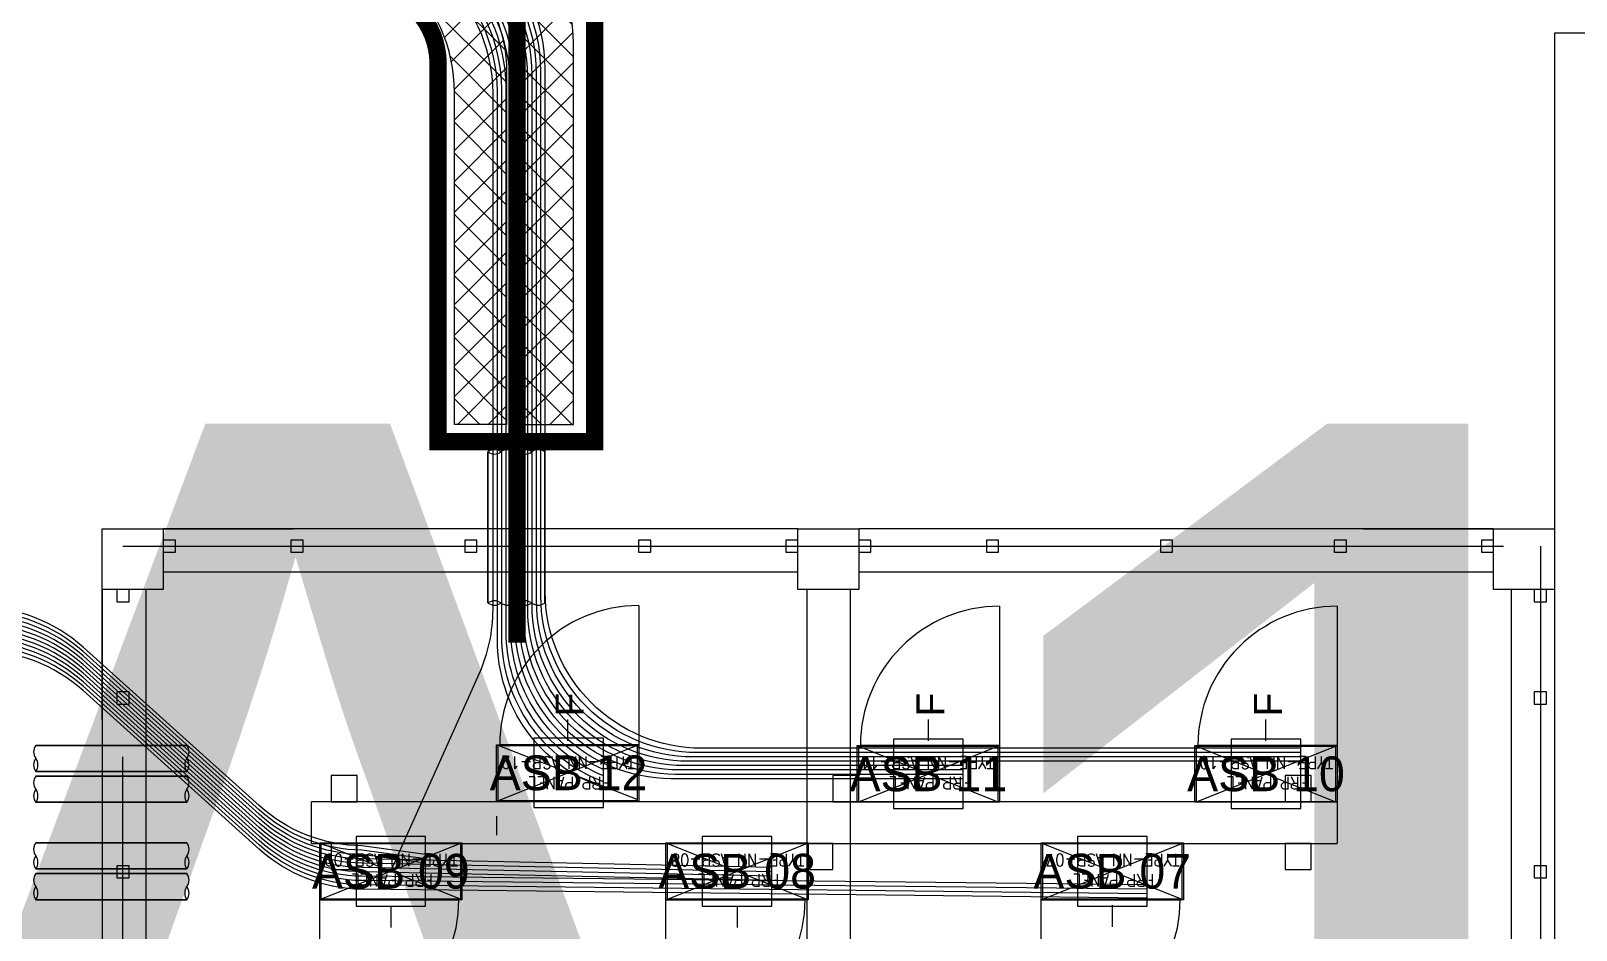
# Model space of a CAD drawing. Header units: metres. Extents: x 529524 to 529977, y 2674144 to 2674419.
# Drawn here: x 529739.18 to 529748.06, y 2674301.39 to 2674306.56 of the extents above; entities that cross this region are included whole.
import ezdxf
from ezdxf.enums import TextEntityAlignment as Align

# ---------------------------------------------------------------- set-up
doc = ezdxf.new("R2010")
doc.units = ezdxf.units.M
for name, pattern in [('DASHED', [0.75, 0.5, -0.25]), ('DASHED2', [0.375, 0.25, -0.125]), ('HIDDEN', [0.375, 0.25, -0.125]), ('PHANTOM', [63.5, 31.75, -6.35, 6.35, -6.35, 6.35, -6.35])]:
    doc.linetypes.add(name, pattern=pattern)
for name, color, linetype in [('1', 5, 'Continuous'), ('300mm Hume Pipe', 74, 'Continuous'), ('Excavation', 7, 'Continuous'), ('IDT', 7, 'Continuous'), ('LT Cable(AG) INV to LT Panel BL-14', 2, 'Continuous'), ('MMS Block Numbering', 7, 'Continuous'), ('Trench (AC)-BL14', 14, 'Continuous')]:
    doc.layers.add(name, color=color, linetype=linetype)
doc.styles.add('Adani Regular', font='Adani Regular.ttf')
doc.styles.add('Arial', font='arial.ttf')
doc.styles.add('RomanS', font='romans.shx')
doc.styles.get("Standard").update_dxf_attribs({"font": 'Adani Regular.ttf'})
doc.linetypes.add('FOUNDATION LAYOUT$0$FENCELINE1', pattern='A,6.35,-2.54,[133,ltypeshp.shx,S=2.54,R=0,X=-2.54,Y=0],-2.54,25.4', length=36.83)

# ---------------------------------------------------------------- blocks, each defined once
blk = doc.blocks.new('ASB')
at = {"layer": '1', "color": 5}
blk.add_lwpolyline([(-0.2, -0.2), (0.2, -0.2), (0.2, 0.2), (-0.2, 0.2)], close=True, dxfattribs=at)
at = {"layer": '1', "color": 7}
blk.add_attdef('ID', text='', height=0.2, dxfattribs=at).set_placement((0, 0), align=Align.MIDDLE_CENTER)
blk = doc.blocks.new('IDT')
at = {"layer": 'IDT', "color": 8, "linetype": 'PHANTOM', "ltscale": 0.25}
for p, q in [((33.7831, 18.3103), (33.7831, 9.1603)), ((25.6331, 9.1603), (25.6331, 16.0353)), ((33.7831, 9.1603), (25.6331, 9.1603))]:
    blk.add_line(p, q, dxfattribs=at)
at = {"layer": 'IDT', "color": 8}
for p, q in [((25.552, 9.4101), (25.552, 12.0601)), ((25.802, 9.4101), (25.802, 12.0601)), ((29.602, 9.4101), (29.602, 12.0601)), ((29.852, 9.4101), (29.852, 12.0601)), ((33.652, 9.4101), (33.652, 12.0601)), ((33.902, 9.4101), (33.902, 12.0601)), ((27.686, 11.1932), (28.504, 11.1932)), ((27.686, 10.8662), (27.686, 11.1932)), ((27.695, 10.8697), (27.695, 11.1897)), ((27.695, 11.1897), (28.495, 11.1897)), ((28.495, 11.1897), (27.695, 10.8697)), ((28.495, 10.8697), (27.695, 11.1897)), ((28.495, 11.1897), (28.495, 10.8697)), ((28.504, 11.1932), (28.504, 10.8662)), ((29.843, 11.1932), (30.661, 11.1932)), ((29.843, 10.8662), (29.843, 11.1932)), ((29.852, 10.8697), (29.852, 11.1897)), ((29.852, 11.1897), (30.652, 11.1897)), ((30.652, 11.1897), (29.852, 10.8697)), ((30.652, 10.8697), (29.852, 11.1897)), ((30.652, 11.1897), (30.652, 10.8697)), ((30.661, 11.1932), (30.661, 10.8662)), ((31.8339, 11.1932), (32.6519, 11.1932)), ((31.8339, 10.8662), (31.8339, 11.1932)), ((31.8429, 10.8697), (31.8429, 11.1897)), ((31.8429, 11.1897), (32.6429, 11.1897)), ((31.8429, 10.8697), (32.6429, 11.1897)), ((31.8429, 11.1897), (32.6429, 10.8697)), ((32.6429, 11.1897), (32.6429, 10.8697)), ((32.6519, 11.1932), (32.6519, 10.8662)), ((25.5981, 11.0685), (25.5981, 10.9985)), ((25.6681, 11.0685), (25.5981, 11.0685)), ((25.6681, 10.9985), (25.6681, 11.0685)), ((26.951, 11.0197), (26.951, 10.8697)), ((27.101, 11.0197), (26.951, 11.0197)), ((27.101, 10.8697), (27.101, 11.0197)), ((29.702, 11.0197), (29.702, 10.8697)), ((29.852, 11.0197), (29.702, 11.0197)), ((29.852, 10.8697), (29.852, 11.0197)), ((32.4369, 11.0197), (32.4369, 10.8697)), ((32.5869, 11.0197), (32.4369, 11.0197)), ((32.5869, 10.8697), (32.5869, 11.0197)), ((33.7481, 11.0685), (33.7481, 10.9985)), ((33.8181, 11.0685), (33.7481, 11.0685)), ((33.8181, 10.9985), (33.8181, 11.0685)), ((25.5981, 10.9985), (25.6681, 10.9985)), ((33.7481, 10.9985), (33.8181, 10.9985)), ((32.6992, 10.8697), (26.802, 10.8697)), ((26.951, 10.8697), (27.101, 10.8697)), ((28.504, 10.8662), (27.686, 10.8662)), ((28.495, 10.8697), (27.695, 10.8697)), ((29.702, 10.8697), (29.852, 10.8697)), ((30.661, 10.8662), (29.843, 10.8662)), ((30.652, 10.8697), (29.852, 10.8697)), ((32.6519, 10.8662), (31.8339, 10.8662)), ((32.6429, 10.8697), (31.8429, 10.8697)), ((32.4369, 10.8697), (32.5869, 10.8697)), ((32.6993, 10.8697), (32.6993, 10.6297)), ((31.6352, 10.7124), (31.6352, 10.8226)), ((26.802, 10.6332), (27.62, 10.6332)), ((26.802, 10.3062), (26.802, 10.6332)), ((26.802, 10.6297), (32.6992, 10.6297)), ((26.811, 10.3097), (26.811, 10.6297)), ((26.811, 10.6297), (27.611, 10.6297)), ((27.611, 10.6297), (26.811, 10.3097)), ((27.611, 10.3097), (26.811, 10.6297)), ((26.951, 10.6297), (26.951, 10.6297)), ((26.951, 10.6297), (26.951, 10.4797)), ((27.101, 10.6297), (26.951, 10.6297)), ((27.101, 10.4797), (27.101, 10.6297)), ((27.611, 10.6297), (27.611, 10.3097)), ((27.62, 10.6332), (27.62, 10.3062)), ((28.743, 10.6332), (29.561, 10.6332)), ((28.743, 10.3062), (28.743, 10.6332)), ((28.752, 10.3097), (28.752, 10.6297)), ((28.752, 10.6297), (29.552, 10.6297)), ((29.552, 10.6297), (28.752, 10.3097)), ((29.552, 10.3097), (28.752, 10.6297)), ((29.552, 10.6297), (29.552, 10.3097)), ((29.552, 10.6297), (29.552, 10.4797)), ((29.702, 10.6297), (29.552, 10.6297)), ((29.561, 10.6332), (29.561, 10.3062)), ((29.702, 10.4797), (29.702, 10.6297)), ((30.817, 10.6293), (31.635, 10.6293)), ((30.817, 10.3023), (30.817, 10.6293)), ((30.826, 10.3058), (30.826, 10.6258)), ((30.826, 10.6258), (31.626, 10.6258)), ((30.826, 10.3058), (31.626, 10.6258)), ((30.826, 10.618), (31.626, 10.3058)), ((31.626, 10.6258), (31.626, 10.3058)), ((31.635, 10.6293), (31.635, 10.3023)), ((32.4369, 10.6297), (32.4369, 10.4797)), ((32.5869, 10.6297), (32.4369, 10.6297)), ((32.5869, 10.4797), (32.5869, 10.6297)), ((26.951, 10.4797), (27.101, 10.4797)), ((29.552, 10.4797), (29.702, 10.4797)), ((32.4369, 10.4797), (32.5869, 10.4797)), ((27.611, 10.3097), (26.811, 10.3097)), ((29.552, 10.3097), (28.752, 10.3097)), ((27.62, 10.3062), (26.802, 10.3062)), ((29.561, 10.3062), (28.743, 10.3062)), ((31.635, 10.3023), (30.817, 10.3023)), ((31.626, 10.3058), (30.826, 10.3058)), ((25.5981, 10.0685), (25.5981, 9.9985)), ((25.6681, 10.0685), (25.5981, 10.0685)), ((25.6681, 9.9985), (25.6681, 10.0685)), ((33.7481, 10.0685), (33.7481, 9.9985)), ((33.8181, 10.0685), (33.7481, 10.0685)), ((33.8181, 9.9985), (33.8181, 10.0685)), ((25.5981, 9.9985), (25.6681, 9.9985)), ((33.7481, 9.9985), (33.8181, 9.9985)), ((25.5981, 9.4801), (25.5981, 9.4101)), ((25.6681, 9.4801), (25.5981, 9.4801)), ((25.6681, 9.4101), (25.6681, 9.4801)), ((33.7481, 9.4801), (33.7481, 9.4101)), ((33.8181, 9.4801), (33.7481, 9.4801)), ((33.8181, 9.4101), (33.8181, 9.4801)), ((25.552, 9.0601), (25.552, 9.4101)), ((25.552, 9.4101), (25.902, 9.4101)), ((25.5981, 9.4101), (25.6681, 9.4101)), ((25.902, 9.4101), (25.902, 9.0601)), ((29.552, 9.0601), (29.552, 9.4101)), ((29.552, 9.4101), (29.902, 9.4101)), ((29.902, 9.4101), (29.902, 9.0601)), ((33.552, 9.0601), (33.552, 9.4101)), ((33.552, 9.4101), (33.902, 9.4101)), ((33.7481, 9.4101), (33.8181, 9.4101)), ((33.902, 9.4101), (33.902, 9.0601)), ((25.902, 9.3101), (29.552, 9.3101)), ((29.902, 9.3101), (33.552, 9.3101)), ((25.902, 9.1953), (25.902, 9.1253)), ((25.972, 9.1953), (25.902, 9.1953)), ((25.972, 9.1253), (25.972, 9.1953)), ((26.7481, 9.1953), (26.7481, 9.1253)), ((26.8181, 9.1953), (26.7481, 9.1953)), ((26.8181, 9.1253), (26.8181, 9.1953)), ((27.7481, 9.1953), (27.7481, 9.1253)), ((27.8181, 9.1953), (27.7481, 9.1953)), ((27.8181, 9.1253), (27.8181, 9.1953)), ((28.7481, 9.1953), (28.7481, 9.1253)), ((28.8181, 9.1953), (28.7481, 9.1953)), ((28.8181, 9.1253), (28.8181, 9.1953)), ((29.4822, 9.1953), (29.4822, 9.1253)), ((29.5522, 9.1953), (29.4822, 9.1953)), ((29.5522, 9.1253), (29.5522, 9.1953)), ((29.902, 9.1953), (29.902, 9.1253)), ((29.972, 9.1953), (29.902, 9.1953)), ((29.972, 9.1253), (29.972, 9.1953)), ((30.7481, 9.1953), (30.7481, 9.1253)), ((30.8181, 9.1953), (30.7481, 9.1953)), ((30.8181, 9.1253), (30.8181, 9.1953)), ((31.7481, 9.1953), (31.7481, 9.1253)), ((31.8181, 9.1953), (31.7481, 9.1953)), ((31.8181, 9.1253), (31.8181, 9.1953)), ((32.7481, 9.1953), (32.7481, 9.1253)), ((32.8181, 9.1953), (32.7481, 9.1953)), ((32.8181, 9.1253), (32.8181, 9.1953)), ((33.482, 9.1953), (33.482, 9.1253)), ((33.552, 9.1953), (33.482, 9.1953)), ((33.552, 9.1253), (33.552, 9.1953)), ((25.902, 9.1253), (25.972, 9.1253)), ((26.7481, 9.1253), (26.8181, 9.1253)), ((27.7481, 9.1253), (27.8181, 9.1253)), ((28.7481, 9.1253), (28.8181, 9.1253)), ((29.4822, 9.1253), (29.5522, 9.1253)), ((29.902, 9.1253), (29.972, 9.1253)), ((30.7481, 9.1253), (30.8181, 9.1253)), ((31.7481, 9.1253), (31.8181, 9.1253)), ((32.7481, 9.1253), (32.8181, 9.1253)), ((33.482, 9.1253), (33.552, 9.1253)), ((25.902, 9.0601), (25.552, 9.0601)), ((25.902, 9.0601), (29.552, 9.0601)), ((29.902, 9.0601), (29.552, 9.0601)), ((29.902, 9.0601), (33.552, 9.0601)), ((33.902, 9.0601), (33.552, 9.0601))]:
    blk.add_line(p, q, dxfattribs=at)
at = {"layer": 'IDT', "color": 8, "linetype": 'DASHED', "ltscale": 5}
for p, q in [((28.504, 11.9932), (28.504, 11.1932)), ((30.661, 11.9932), (30.661, 11.1932)), ((32.6519, 11.9932), (32.6519, 11.1932)), ((28.4602, 11.1932), (27.704, 11.1932)), ((28.504, 11.1932), (28.4602, 11.1932)), ((30.6172, 11.1932), (29.861, 11.1932)), ((30.661, 11.1932), (30.6172, 11.1932)), ((32.6081, 11.1932), (31.8519, 11.1932)), ((32.6519, 11.1932), (32.6081, 11.1932)), ((26.802, 9.5062), (26.802, 10.3062)), ((26.802, 10.3062), (26.8459, 10.3062)), ((26.8459, 10.3062), (27.602, 10.3062)), ((28.743, 9.5062), (28.743, 10.3062)), ((28.743, 10.3062), (28.7869, 10.3062)), ((28.7869, 10.3062), (29.543, 10.3062)), ((30.817, 9.5023), (30.817, 10.3023)), ((30.817, 10.3023), (30.8609, 10.3023)), ((30.8609, 10.3023), (31.617, 10.3023))]:
    blk.add_line(p, q, dxfattribs=at)
at = {"layer": 'IDT', "color": 7}
for p, q in [((28.095, 11.2767), (28.095, 11.3492)), ((30.252, 11.2802), (30.252, 11.3527)), ((32.2429, 11.2802), (32.2429, 11.3527)), ((28.095, 11.2255), (28.095, 11.2767)), ((30.252, 11.229), (30.252, 11.2802)), ((32.2429, 11.229), (32.2429, 11.2802)), ((27.686, 11.1932), (28.504, 11.1932)), ((27.686, 10.8662), (27.686, 11.1932)), ((28.504, 11.1932), (28.504, 10.8662)), ((29.843, 11.1932), (30.661, 11.1932)), ((29.843, 10.8662), (29.843, 11.1932)), ((30.661, 11.1932), (30.661, 10.8662)), ((31.8339, 11.1932), (32.6519, 11.1932)), ((31.8339, 10.8662), (31.8339, 11.1932)), ((32.6519, 11.1932), (32.6519, 10.8662)), ((28.504, 10.8662), (27.686, 10.8662)), ((30.661, 10.8662), (29.843, 10.8662)), ((32.6519, 10.8662), (31.8339, 10.8662)), ((26.802, 10.6332), (27.62, 10.6332)), ((26.802, 10.3062), (26.802, 10.6332)), ((27.62, 10.6332), (27.62, 10.3062)), ((28.743, 10.6332), (29.561, 10.6332)), ((28.743, 10.3062), (28.743, 10.6332)), ((29.561, 10.6332), (29.561, 10.3062)), ((30.817, 10.6293), (31.635, 10.6293)), ((30.817, 10.3023), (30.817, 10.6293)), ((31.635, 10.6293), (31.635, 10.3023)), ((27.62, 10.3062), (26.802, 10.3062)), ((27.211, 10.2806), (27.211, 10.2294)), ((27.211, 10.2294), (27.211, 10.1569)), ((29.561, 10.3062), (28.743, 10.3062)), ((29.152, 10.2806), (29.152, 10.2294)), ((29.152, 10.2294), (29.152, 10.1569)), ((31.635, 10.3023), (30.817, 10.3023)), ((31.226, 10.2806), (31.226, 10.2294)), ((31.226, 10.2294), (31.226, 10.1569))]:
    blk.add_line(p, q, dxfattribs=at)
at = {"layer": 'IDT', "color": 124}
for p, q in [((34.2845, 11.1932), (33.4155, 11.1932)), ((33.4155, 11.1932), (34.2845, 11.1932)), ((33.4155, 11.0432), (34.2845, 11.0432)), ((34.2845, 11.0432), (33.4155, 11.0432)), ((34.2845, 11.0162), (33.4155, 11.0162)), ((33.4155, 11.0162), (34.2845, 11.0162)), ((33.4155, 10.8662), (34.2845, 10.8662)), ((34.2845, 10.8662), (33.4155, 10.8662)), ((34.2845, 10.6332), (33.4155, 10.6332)), ((33.4155, 10.6332), (34.2845, 10.6332)), ((33.4155, 10.4832), (34.2845, 10.4832)), ((34.2845, 10.4832), (33.4155, 10.4832)), ((34.2845, 10.4562), (33.4155, 10.4562)), ((33.4155, 10.4562), (34.2845, 10.4562)), ((33.4155, 10.3062), (34.2845, 10.3062)), ((34.2845, 10.3062), (33.4155, 10.3062)), ((31.3578, 9.4874), (31.3578, 8.6183)), ((31.3578, 8.6183), (31.3578, 9.4874)), ((31.5078, 8.6183), (31.5078, 9.4874)), ((31.5078, 9.4874), (31.5078, 8.6183)), ((31.5349, 9.4874), (31.5349, 8.6183)), ((31.5349, 8.6183), (31.5349, 9.4874)), ((31.6849, 8.6183), (31.6849, 9.4874)), ((31.6849, 9.4874), (31.6849, 8.6183))]:
    blk.add_line(p, q, dxfattribs=at)
at = {"layer": 'IDT', "color": 8, "linetype": 'HIDDEN', "ltscale": 2.5}
blk.add_line((26.802, 10.6297), (26.802, 10.8697), dxfattribs=at)
at = {"layer": 'IDT', "color": 8, "linetype": 'DASHED2', "ltscale": 5}
for p, q in [((25.552, 9.0601), (25.552, 10.1601)), ((33.902, 10.1601), (33.902, 9.0601)), ((26.652, 9.0601), (25.552, 9.0601)), ((33.902, 9.0601), (32.802, 9.0601))]:
    blk.add_line(p, q, dxfattribs=at)
at = {"layer": 'IDT', "color": 7, "linetype": 'FOUNDATION LAYOUT$0$FENCELINE1', "ltscale": 0.01}
blk.add_lwpolyline([(19.9107, 22.4854), (11.801, 22.4854), (11.801, 6.2104), (19.7314, 6.2104), (25.552, 6.2104), (25.552, 9.0601)], dxfattribs=at)
at = {"layer": 'IDT', "color": 8, "linetype": 'DASHED', "ltscale": 5}
for centre, start, end in [((28.504, 11.1932), 90, 180), ((30.661, 11.1932), 90, 180), ((32.6519, 11.1932), 90, 180), ((26.802, 10.3062), 270, 0), ((28.743, 10.3062), 270, 0), ((30.817, 10.3023), 270, 0)]:
    blk.add_arc(centre, 0.8, start, end, dxfattribs=at)
at = {"layer": 'IDT', "color": 124}
for centre, start, end in [((33.4653, 11.1557), 143.02764, 216.97236), ((33.4653, 11.0807), 143.02764, 216.97236), ((33.3657, 11.1557), 323.02764, 36.97236), ((34.3344, 11.1557), 143.02764, 216.97236), ((34.2347, 11.1557), 323.02764, 36.97236), ((34.2347, 11.0807), 323.02764, 36.97236), ((33.4653, 10.9787), 143.02764, 216.97236), ((33.4653, 10.9037), 143.02764, 216.97236), ((33.3657, 10.9787), 323.02764, 36.97236), ((34.3344, 10.9787), 143.02764, 216.97236), ((34.2347, 10.9787), 323.02764, 36.97236), ((34.2347, 10.9037), 323.02764, 36.97236), ((33.4653, 10.5957), 143.02764, 216.97236), ((33.3657, 10.5957), 323.02764, 36.97236), ((34.3344, 10.5957), 143.02764, 216.97236), ((34.2347, 10.5957), 323.02764, 36.97236), ((33.4653, 10.5207), 143.02764, 216.97236), ((34.2347, 10.5207), 323.02764, 36.97236), ((33.4653, 10.4187), 143.02764, 216.97236), ((33.3657, 10.4187), 323.02764, 36.97236), ((34.3344, 10.4187), 143.02764, 216.97236), ((34.2347, 10.4187), 323.02764, 36.97236), ((33.4653, 10.3437), 143.02764, 216.97236), ((34.2347, 10.3437), 323.02764, 36.97236), ((31.3953, 9.4376), 53.02764, 126.97236), ((31.4703, 9.4376), 53.02764, 126.97236), ((31.4703, 9.5372), 233.02764, 306.97236), ((31.5724, 9.4376), 53.02764, 126.97236), ((31.6474, 9.4376), 53.02764, 126.97236), ((31.6474, 9.5372), 233.02764, 306.97236), ((31.3953, 8.6681), 233.02764, 306.97236), ((31.4703, 8.5685), 53.02764, 126.97236), ((31.4703, 8.6681), 233.02764, 306.97236), ((31.5724, 8.6681), 233.02764, 306.97236), ((31.6474, 8.5685), 53.02764, 126.97236), ((31.6474, 8.6681), 233.02764, 306.97236)]:
    blk.add_arc(centre, 0.0624, start, end, dxfattribs=at)
at = {"layer": 'IDT', "color": 7, "style": 'RomanS', "width": 0.9}
for s, p in [('FRP PANEL', (27.8518, 11.0469)), ('FRP PANEL', (30.0088, 11.0469)), ('FRP PANEL', (31.9997, 11.0469)), ('TYPE-NN ASB-07', (27.7077, 10.9302)), ('TYPE-NN ASB-08', (29.8647, 10.9302)), ('TYPE-NN ASB-09', (31.8571, 10.9302)), ('FRP PANEL', (26.9678, 10.4869)), ('FRP PANEL', (28.9088, 10.4869)), ('FRP PANEL', (30.9828, 10.4869)), ('TYPE-NN ASB-10', (26.8237, 10.3702)), ('TYPE-NN ASB-11', (28.7737, 10.3702)), ('TYPE-NN ASB-12', (30.8387, 10.3702))]:
    blk.add_text(s, height=0.07, dxfattribs=at).set_placement(p)
at = {"layer": 'IDT', "color": 7, "style": 'Arial'}
for p in [(27.1198, 10.1397), (29.0608, 10.1397), (31.1348, 10.1397)]:
    blk.add_text('F', height=0.16, rotation=270, dxfattribs=at).set_placement(p)

msp = doc.modelspace()

# ---------------------------------------------------------------- hatches: boundary and pattern name
at = {"layer": '300mm Hume Pipe'}
h = msp.add_hatch(dxfattribs=at)
h.set_pattern_fill('ANSI37', color=74)
h.set_pattern_definition([(45, (-3087.04, 255), (-0.0883883476483, 0.0883883476483), []), (135, (-3087.04, 255), (-0.0883883476483, -0.0883883476483), [])])
edge = h.paths.add_edge_path()
edge.add_line((529741.9983, 2674304.2987), (529742.2983, 2674304.2987))
edge.add_line((529742.2983, 2674304.2987), (529742.2983, 2674306.4893))
edge.add_arc((529741.3983, 2674306.4893), 0.9, 0, 48.32874)
edge.add_line((529741.9967, 2674307.1616), (529735.2826, 2674312.592))
edge.add_arc((529735.881, 2674313.2642), 0.9, 180, 228.32874, ccw=False)
edge.add_line((529734.981, 2674313.2642), (529734.981, 2674314.7869))
edge.add_line((529734.981, 2674314.7869), (529734.681, 2674314.7869))
edge.add_line((529734.681, 2674314.7869), (529734.681, 2674313.1296))
edge.add_arc((529735.581, 2674313.1296), 0.9, 180, 228.32874)
edge.add_line((529734.9826, 2674312.4574), (529741.6967, 2674307.027))
edge.add_arc((529741.0983, 2674306.3547), 0.9, 0, 48.32874, ccw=False)
edge.add_line((529741.9983, 2674306.3547), (529741.9983, 2674304.2987))
edge = h.paths.add_edge_path()
edge.add_line((529734.5969, 2674314.7357), (529734.5969, 2674313.0919))
edge.add_arc((529735.4969, 2674313.0919), 0.9, 180, 228.32874)
edge.add_line((529734.8985, 2674312.4196), (529741.6126, 2674306.9892))
edge.add_arc((529741.0142, 2674306.317), 0.9, 0, 48.32874, ccw=False)
edge.add_line((529741.9142, 2674306.317), (529741.9142, 2674304.2987))
edge.add_line((529741.9142, 2674304.2987), (529741.6142, 2674304.2987))
edge.add_line((529741.6142, 2674304.2987), (529741.6142, 2674306.2072))
edge.add_arc((529740.7142, 2674306.2072), 0.9, 0, 48.33614)
edge.add_line((529741.3125, 2674306.8795), (529734.5986, 2674312.3082))
edge.add_arc((529735.1969, 2674312.9806), 0.9, 180, 228.33614, ccw=False)
edge.add_line((529734.2969, 2674312.9806), (529734.2969, 2674314.7869))
edge.add_line((529734.2969, 2674314.7869), (529734.5969, 2674314.7869))
edge.add_line((529734.5969, 2674314.7869), (529734.5969, 2674314.7357))

# ---------------------------------------------------------------- linework, layer by layer
at = {"layer": '300mm Hume Pipe', "color": 74}
for points in [[(529734.5969, 2674314.7357), (529734.5969, 2674313.0919, 0.214056), (529734.8985, 2674312.4196), (529741.6126, 2674306.9892, -0.214056), (529741.9142, 2674306.317), (529741.9142, 2674304.2987), (529741.6142, 2674304.2987), (529741.6142, 2674306.2072, 0.21409), (529741.3125, 2674306.8795), (529734.5986, 2674312.3082, -0.21409), (529734.2969, 2674312.9806), (529734.2969, 2674314.7869), (529734.5969, 2674314.7869), (529734.5969, 2674314.7357)], [(529741.9983, 2674304.2987), (529742.2983, 2674304.2987), (529742.2983, 2674306.4893, 0.214056), (529741.9967, 2674307.1616), (529735.2826, 2674312.592, -0.214056), (529734.981, 2674313.2642), (529734.981, 2674314.7869), (529734.681, 2674314.7869), (529734.681, 2674313.1296, 0.214056), (529734.9826, 2674312.4574), (529741.6967, 2674307.027, -0.214056), (529741.9983, 2674306.3547)]]:
    msp.add_lwpolyline(points, format="xyb", close=True, dxfattribs=at)
at = {"layer": 'Excavation', "color": 3, "const_width": 0.1}
msp.add_lwpolyline([(529741.9732, 2674303.0426), (529741.9732, 2674306.6871), (529734.7062, 2674312.7762), (529734.7062, 2674315.0106)], dxfattribs=at)
at = {"layer": 'LT Cable(AG) INV to LT Panel BL-14'}
for points in [[(529741.4484, 2674301.7752), (529741.0824, 2674301.8254, -0.182451), (529740.4903, 2674302.0565), (529739.4783, 2674302.9676, 0.185325), (529738.8761, 2674303.1987), (529732.6328, 2674303.1987, -0.414214), (529731.7328, 2674304.0987), (529731.7328, 2674314.9565, 0.065293), (529731.7023, 2674315.1886), (529731.4362, 2674316.1861, -0.065293), (529731.4057, 2674316.4181), (529731.4057, 2674403.1247, 0.414214), (529730.5057, 2674404.0247), (529558.9776, 2674404.0247, -0.414214), (529558.0776, 2674404.9247), (529558.0776, 2674405.1898)], [(529741.4484, 2674301.8002), (529741.0824, 2674301.8504, -0.182451), (529740.4903, 2674302.0815), (529739.4783, 2674302.9926, 0.185325), (529738.8761, 2674303.2237), (529732.6578, 2674303.2237, -0.414214), (529731.7578, 2674304.1237), (529731.7578, 2674314.9598, 0.065293), (529731.7273, 2674315.1919), (529731.4612, 2674316.1893, -0.065293), (529731.4307, 2674316.4214), (529731.4307, 2674403.1497, 0.414214), (529730.5307, 2674404.0497), (529623.7616, 2674404.0497, -0.414214), (529622.8616, 2674404.9497), (529622.8616, 2674405.1898)], [(529741.4484, 2674301.8252), (529741.0824, 2674301.8754, -0.182451), (529740.4903, 2674302.1065), (529739.4783, 2674303.0176, 0.185325), (529738.8761, 2674303.2487), (529732.6828, 2674303.2487, -0.414214), (529731.7828, 2674304.1487), (529731.7828, 2674314.9631, 0.065293), (529731.7523, 2674315.1952), (529731.4862, 2674316.1926, -0.065293), (529731.4557, 2674316.4247), (529731.4557, 2674403.1747, 0.414214), (529730.5557, 2674404.0747), (529688.5456, 2674404.0747, -0.414214), (529687.6456, 2674404.9747), (529687.6456, 2674405.1898)], [(529741.2484, 2674301.7292), (529741.7573, 2674302.8672, 0.105528), (529741.8357, 2674303.2347), (529741.8357, 2674306.2028, 0.221878), (529741.5138, 2674306.8927), (529734.8907, 2674312.4422, -0.221878), (529734.5687, 2674313.1321), (529734.5687, 2674314.9697, 0.019701), (529734.5659, 2674315.0406), (529734.4706, 2674316.2478, -0.019701), (529734.4678, 2674316.3187), (529734.4678, 2674403.1747, -0.414214), (529735.3678, 2674404.0747), (529748.153, 2674404.0747, 0.414214), (529749.053, 2674404.9747), (529749.053, 2674405.1898)], [(529743.4393, 2674301.7252), (529741.0824, 2674301.7754, -0.182451), (529740.4903, 2674302.0065), (529739.4783, 2674302.9176, 0.185325), (529738.8761, 2674303.1487), (529732.5828, 2674303.1487, -0.414214), (529731.6828, 2674304.0487), (529731.6828, 2674314.95, 0.065293), (529731.6523, 2674315.1821), (529731.3862, 2674316.1795, -0.065293), (529731.3557, 2674316.4116), (529731.3557, 2674373.0747, 0.414214), (529730.4557, 2674373.9747), (529591.3696, 2674373.9747, -0.414214), (529590.4696, 2674374.8747), (529590.4696, 2674375.1898)], [(529743.4393, 2674301.7502), (529741.0824, 2674301.8004, -0.182451), (529740.4903, 2674302.0315), (529739.4783, 2674302.9426, 0.185325), (529738.8761, 2674303.1737), (529732.6078, 2674303.1737, -0.414214), (529731.7078, 2674304.0737), (529731.7078, 2674314.9533, 0.065293), (529731.6773, 2674315.1853), (529731.4112, 2674316.1828, -0.065293), (529731.3807, 2674316.4149), (529731.3807, 2674373.0997, 0.414214), (529730.4807, 2674373.9997), (529688.5956, 2674373.9997, -0.414214), (529687.6956, 2674374.8997), (529687.6956, 2674375.1898)], [(529743.4393, 2674301.6752), (529741.0824, 2674301.7254, -0.182451), (529740.4903, 2674301.9565), (529739.4783, 2674302.8676, 0.185325), (529738.8761, 2674303.0987), (529732.5328, 2674303.0987, -0.414214), (529731.6328, 2674303.9987), (529731.6328, 2674314.9434, 0.065293), (529731.6023, 2674315.1755), (529731.3362, 2674316.173, -0.065293), (529731.3057, 2674316.405), (529731.3057, 2674350.5247, 0.414214), (529730.4057, 2674351.4247), (529591.3696, 2674351.4247, -0.414214), (529590.4696, 2674352.3247), (529590.4696, 2674352.6898)], [(529743.4393, 2674301.7002), (529741.0824, 2674301.7504, -0.182451), (529740.4903, 2674301.9815), (529739.4783, 2674302.8926, 0.185325), (529738.8761, 2674303.1237), (529732.5578, 2674303.1237, -0.414214), (529731.6578, 2674304.0237), (529731.6578, 2674314.9467, 0.065293), (529731.6273, 2674315.1788), (529731.3612, 2674316.1762, -0.065293), (529731.3307, 2674316.4083), (529731.3307, 2674350.5497, 0.414214), (529730.4307, 2674351.4497), (529688.5956, 2674351.4497, -0.414214), (529687.6956, 2674352.3497), (529687.6956, 2674352.6898)], [(529745.5963, 2674301.6252), (529741.0824, 2674301.6754, -0.182451), (529740.4903, 2674301.9065), (529739.4783, 2674302.8176, 0.185325), (529738.8761, 2674303.0487), (529732.4828, 2674303.0487, -0.414214), (529731.5828, 2674303.9487), (529731.5828, 2674314.9369, 0.065293), (529731.5523, 2674315.1689), (529731.2862, 2674316.1664, -0.065293), (529731.2557, 2674316.3985), (529731.2557, 2674320.4747, 0.414214), (529730.3557, 2674321.3747), (529591.3696, 2674321.3747, -0.414214), (529590.4696, 2674322.2747), (529590.4696, 2674322.6898)], [(529745.5963, 2674301.6502), (529741.0824, 2674301.7004, -0.182451), (529740.4903, 2674301.9315), (529739.4783, 2674302.8426, 0.185325), (529738.8761, 2674303.0737), (529732.5078, 2674303.0737, -0.414214), (529731.6078, 2674303.9737), (529731.6078, 2674314.9402, 0.065293), (529731.5773, 2674315.1722), (529731.3112, 2674316.1697, -0.065293), (529731.2807, 2674316.4017), (529731.2807, 2674320.4997, 0.414214), (529730.3807, 2674321.3997), (529688.5456, 2674321.3997, -0.414214), (529687.6456, 2674322.2997), (529687.6456, 2674322.6898)], [(529745.5963, 2674301.5752), (529741.0824, 2674301.6254, -0.182451), (529740.4903, 2674301.8565), (529739.4783, 2674302.7676, 0.185325), (529738.8761, 2674302.9987), (529732.4328, 2674302.9987, -0.414214), (529731.5328, 2674303.8987), (529731.5328, 2674314.9303, 0.065293), (529731.5023, 2674315.1624), (529731.2362, 2674316.1598, -0.065293), (529731.2057, 2674316.3919), (529731.2057, 2674320.4247, 0.414214), (529730.3057, 2674321.3247), (529717.7258, 2674321.3247, 0.414214), (529716.8258, 2674320.4247), (529716.8258, 2674292.2247, -0.414214), (529715.9258, 2674291.3247), (529591.3696, 2674291.3247, -0.414214), (529590.4696, 2674292.2247), (529590.4696, 2674292.6898)], [(529745.5963, 2674301.6002), (529741.0824, 2674301.6504, -0.182451), (529740.4903, 2674301.8815), (529739.4783, 2674302.7926, 0.185325), (529738.8761, 2674303.0237), (529732.4578, 2674303.0237, -0.414214), (529731.5578, 2674303.9237), (529731.5578, 2674314.9336, 0.065293), (529731.5273, 2674315.1657), (529731.2612, 2674316.1631, -0.065293), (529731.2307, 2674316.3952), (529731.2307, 2674320.4497, 0.414214), (529730.3307, 2674321.3497), (529717.7008, 2674321.3497, 0.414214), (529716.8008, 2674320.4497), (529716.8008, 2674292.2497, -0.414214), (529715.9008, 2674291.3497), (529688.5456, 2674291.3497, -0.414214), (529687.6456, 2674292.2497), (529687.6456, 2674292.6898)]]:
    msp.add_lwpolyline(points, format="xyb", dxfattribs=at)
at = {"layer": 'LT Cable(AG) INV to LT Panel BL-14', "color": 5}
for points in [[(529742.4702, 2674302.2095, -0.320888), (529741.8607, 2674303.0613), (529741.8607, 2674306.2145, 0.221878), (529741.5388, 2674306.9043), (529734.9157, 2674312.4539, -0.221878), (529734.5937, 2674313.1437), (529734.5937, 2674314.9707, 0.019701), (529734.5909, 2674315.0415), (529734.4956, 2674316.2488, -0.019701), (529734.4928, 2674316.3197), (529734.4928, 2674403.1497, -0.414214), (529735.3928, 2674404.0497), (529845.329, 2674404.0497, 0.414214), (529846.229, 2674404.9497), (529846.229, 2674405.1898)], [(529742.4702, 2674302.2434, -0.312772), (529741.8857, 2674303.0863), (529741.8857, 2674306.2262, 0.221878), (529741.5638, 2674306.916), (529734.9407, 2674312.4656, -0.221878), (529734.6187, 2674313.1554), (529734.6187, 2674314.9717, 0.019701), (529734.6159, 2674315.0425), (529734.5206, 2674316.2498, -0.019701), (529734.5178, 2674316.3207), (529734.5178, 2674403.1247, -0.414214), (529735.4178, 2674404.0247), (529910.113, 2674404.0247, 0.414214), (529911.013, 2674404.9247), (529911.013, 2674405.1898)], [(529742.4702, 2674302.2782, -0.304603), (529741.9107, 2674303.1113), (529741.9107, 2674306.2378, 0.221878), (529741.5888, 2674306.9277), (529734.9657, 2674312.4772, -0.221878), (529734.6437, 2674313.1671), (529734.6437, 2674314.9727, 0.019701), (529734.6409, 2674315.0435), (529734.5456, 2674316.2508, -0.019701), (529734.5428, 2674316.3216), (529734.5428, 2674373.0997, -0.414214), (529735.4428, 2674373.9997), (529748.153, 2674373.9997, 0.414214), (529749.053, 2674374.8997), (529749.053, 2674375.1898)], [(529742.4702, 2674302.3139, -0.296371), (529741.9357, 2674303.1363), (529741.9357, 2674306.2495, 0.221878), (529741.6138, 2674306.9393), (529734.9907, 2674312.4889, -0.221878), (529734.6687, 2674313.1787), (529734.6687, 2674314.9737, 0.019701), (529734.6659, 2674315.0445), (529734.5706, 2674316.2518, -0.019701), (529734.5678, 2674316.3226), (529734.5678, 2674373.0747, -0.414214), (529735.4678, 2674373.9747), (529812.937, 2674373.9747, 0.414214), (529813.837, 2674374.8747), (529813.837, 2674375.1898)], [(529744.5393, 2674302.2613), (529742.8607, 2674302.2613, -0.414214), (529741.9607, 2674303.1613), (529741.9607, 2674306.2612, 0.221878), (529741.6388, 2674306.951), (529735.0157, 2674312.5006, -0.221878), (529734.6937, 2674313.1904), (529734.6937, 2674314.9746, 0.019701), (529734.6909, 2674315.0455), (529734.5956, 2674316.2528, -0.019701), (529734.5928, 2674316.3236), (529734.5928, 2674373.0497, -0.414214), (529735.4928, 2674373.9497), (529910.113, 2674373.9497, 0.414214), (529911.013, 2674374.8497), (529911.013, 2674375.1898)], [(529744.5393, 2674302.2863), (529742.8857, 2674302.2863, -0.414214), (529741.9857, 2674303.1863), (529741.9857, 2674306.2728, 0.221878), (529741.6638, 2674306.9627), (529735.0407, 2674312.5122, -0.221878), (529734.7187, 2674313.2021), (529734.7187, 2674314.9756, 0.019701), (529734.7159, 2674315.0465), (529734.6206, 2674316.2538, -0.019701), (529734.6178, 2674316.3246), (529734.6178, 2674343.0247, -0.414214), (529735.5178, 2674343.9247), (529748.153, 2674343.9247, 0.414214), (529749.053, 2674344.8247), (529749.053, 2674345.1898)], [(529744.5393, 2674302.3113), (529742.9107, 2674302.3113, -0.414214), (529742.0107, 2674303.2113), (529742.0107, 2674306.2845, 0.221878), (529741.6888, 2674306.9744), (529735.0657, 2674312.5239, -0.221878), (529734.7437, 2674313.2137), (529734.7437, 2674314.9766, 0.019701), (529734.7409, 2674315.0475), (529734.6456, 2674316.2547, -0.019701), (529734.6428, 2674316.3256), (529734.6428, 2674342.9997, -0.414214), (529735.5428, 2674343.8997), (529812.937, 2674343.8997, 0.414214), (529813.837, 2674344.7997), (529813.837, 2674345.1898)], [(529744.5393, 2674302.3363), (529742.9357, 2674302.3363, -0.414214), (529742.0357, 2674303.2363), (529742.0357, 2674306.2962, 0.221878), (529741.7138, 2674306.986), (529735.0907, 2674312.5356, -0.221878), (529734.7687, 2674313.2254), (529734.7687, 2674314.9776, 0.019701), (529734.7659, 2674315.0484), (529734.6706, 2674316.2557, -0.019701), (529734.6678, 2674316.3266), (529734.6678, 2674342.9747, -0.414214), (529735.5678, 2674343.8747), (529910.113, 2674343.8747, 0.414214), (529911.013, 2674344.7747), (529911.013, 2674345.1898)], [(529746.4803, 2674302.3613), (529742.9607, 2674302.3613, -0.414214), (529742.0607, 2674303.2613), (529742.0607, 2674306.3078, 0.221878), (529741.7388, 2674306.9977), (529735.1157, 2674312.5472, -0.221878), (529734.7937, 2674313.2371), (529734.7937, 2674314.9786, 0.019701), (529734.7909, 2674315.0494), (529734.6956, 2674316.2567, -0.019701), (529734.6928, 2674316.3276), (529734.6928, 2674320.4497, -0.414214), (529735.5928, 2674321.3497), (529812.987, 2674321.3497, 0.414214), (529813.887, 2674322.2497), (529813.887, 2674322.6898)], [(529746.4803, 2674302.3863), (529742.9857, 2674302.3863, -0.414214), (529742.0857, 2674303.2863), (529742.0857, 2674306.3195, 0.221878), (529741.7638, 2674307.0094), (529735.1407, 2674312.5589, -0.221878), (529734.8187, 2674313.2487), (529734.8187, 2674314.9796, 0.019701), (529734.8159, 2674315.0504), (529734.7206, 2674316.2577, -0.019701), (529734.7178, 2674316.3285), (529734.7178, 2674320.4247, -0.414214), (529735.6178, 2674321.3247), (529910.163, 2674321.3247, 0.414214), (529911.063, 2674322.2247), (529911.063, 2674322.6898)], [(529746.4803, 2674302.4113), (529743.0107, 2674302.4113, -0.414214), (529742.1107, 2674303.3113), (529742.1107, 2674306.3312, 0.221878), (529741.7888, 2674307.021), (529735.1657, 2674312.5706, -0.221878), (529734.8437, 2674313.2604), (529734.8437, 2674314.9806, 0.019701), (529734.8409, 2674315.0514), (529734.7456, 2674316.2587, -0.019701), (529734.7428, 2674316.3295), (529734.7428, 2674320.3997, -0.414214), (529735.6428, 2674321.2997), (529784.1018, 2674321.2997, -0.414214), (529785.0018, 2674320.3997), (529785.0018, 2674292.1997, 0.414214), (529785.9018, 2674291.2997), (529812.937, 2674291.2997, 0.414214), (529813.837, 2674292.1997), (529813.837, 2674292.6898)], [(529746.4803, 2674302.4363), (529743.0357, 2674302.4363, -0.414214), (529742.1357, 2674303.3363), (529742.1357, 2674306.3428, 0.221878), (529741.8138, 2674307.0327), (529735.1907, 2674312.5822, -0.221878), (529734.8687, 2674313.2721), (529734.8687, 2674314.9815, 0.019701), (529734.8659, 2674315.0524), (529734.7706, 2674316.2597, -0.019701), (529734.7678, 2674316.3305), (529734.7678, 2674320.3747, -0.414214), (529735.6678, 2674321.2747), (529784.0768, 2674321.2747, -0.414214), (529784.9768, 2674320.3747), (529784.9768, 2674292.1747, 0.414214), (529785.8768, 2674291.2747), (529910.113, 2674291.2747, 0.414214), (529911.013, 2674292.1747), (529911.013, 2674292.6898)]]:
    msp.add_lwpolyline(points, format="xyb", dxfattribs=at)
at = {"layer": 'Trench (AC)-BL14', "const_width": 0.1}
msp.add_lwpolyline([(529741.3712, 2674306.7063), (529734.3514, 2674312.4072, -0.212473), (529734.2026, 2674312.7415), (529734.2026, 2674314.8869), (529735.1026, 2674314.8869), (529735.1026, 2674313.0757, 0.212473), (529735.2514, 2674312.7413), (529742.2712, 2674307.0405, -0.212473), (529742.4199, 2674306.7062), (529742.4199, 2674304.1987), (529741.5199, 2674304.1987), (529741.5199, 2674306.372, 0.212473)], format="xyb", close=True, dxfattribs=at)

# ---------------------------------------------------------------- block references
at = {"layer": '1'}
for p, values in [((529742.2702, 2674302.295), {'ID': 'ASB 12'}), ((529744.3393, 2674302.2892), {'ID': 'ASB 11'}), ((529746.2803, 2674302.2892), {'ID': 'ASB 10'}), ((529741.2484, 2674301.7292), {'ID': 'ASB 09'}), ((529743.2393, 2674301.7292), {'ID': 'ASB 08'}), ((529745.3963, 2674301.7292), {'ID': 'ASB 07'})]:
    msp.add_blockref('ASB', p, dxfattribs=at).add_auto_attribs(values)
at = {"layer": 'IDT', "color": 8, "rotation": 180}
msp.add_blockref('IDT', (529773.4913, 2674312.7589), dxfattribs=at)

# ---------------------------------------------------------------- texts
at = {"layer": 'MMS Block Numbering', "insert": (529750.7273, 2674294.3004), "char_height": 7.5, "attachment_point": 5, "style": 'Adani Regular'}
msp.add_mtext_dynamic_manual_height_columns('A16d-\\PBL-14', width=41.53538, gutter_width=1, heights=[0], dxfattribs=at)

doc.saveas('drawing.dxf')
